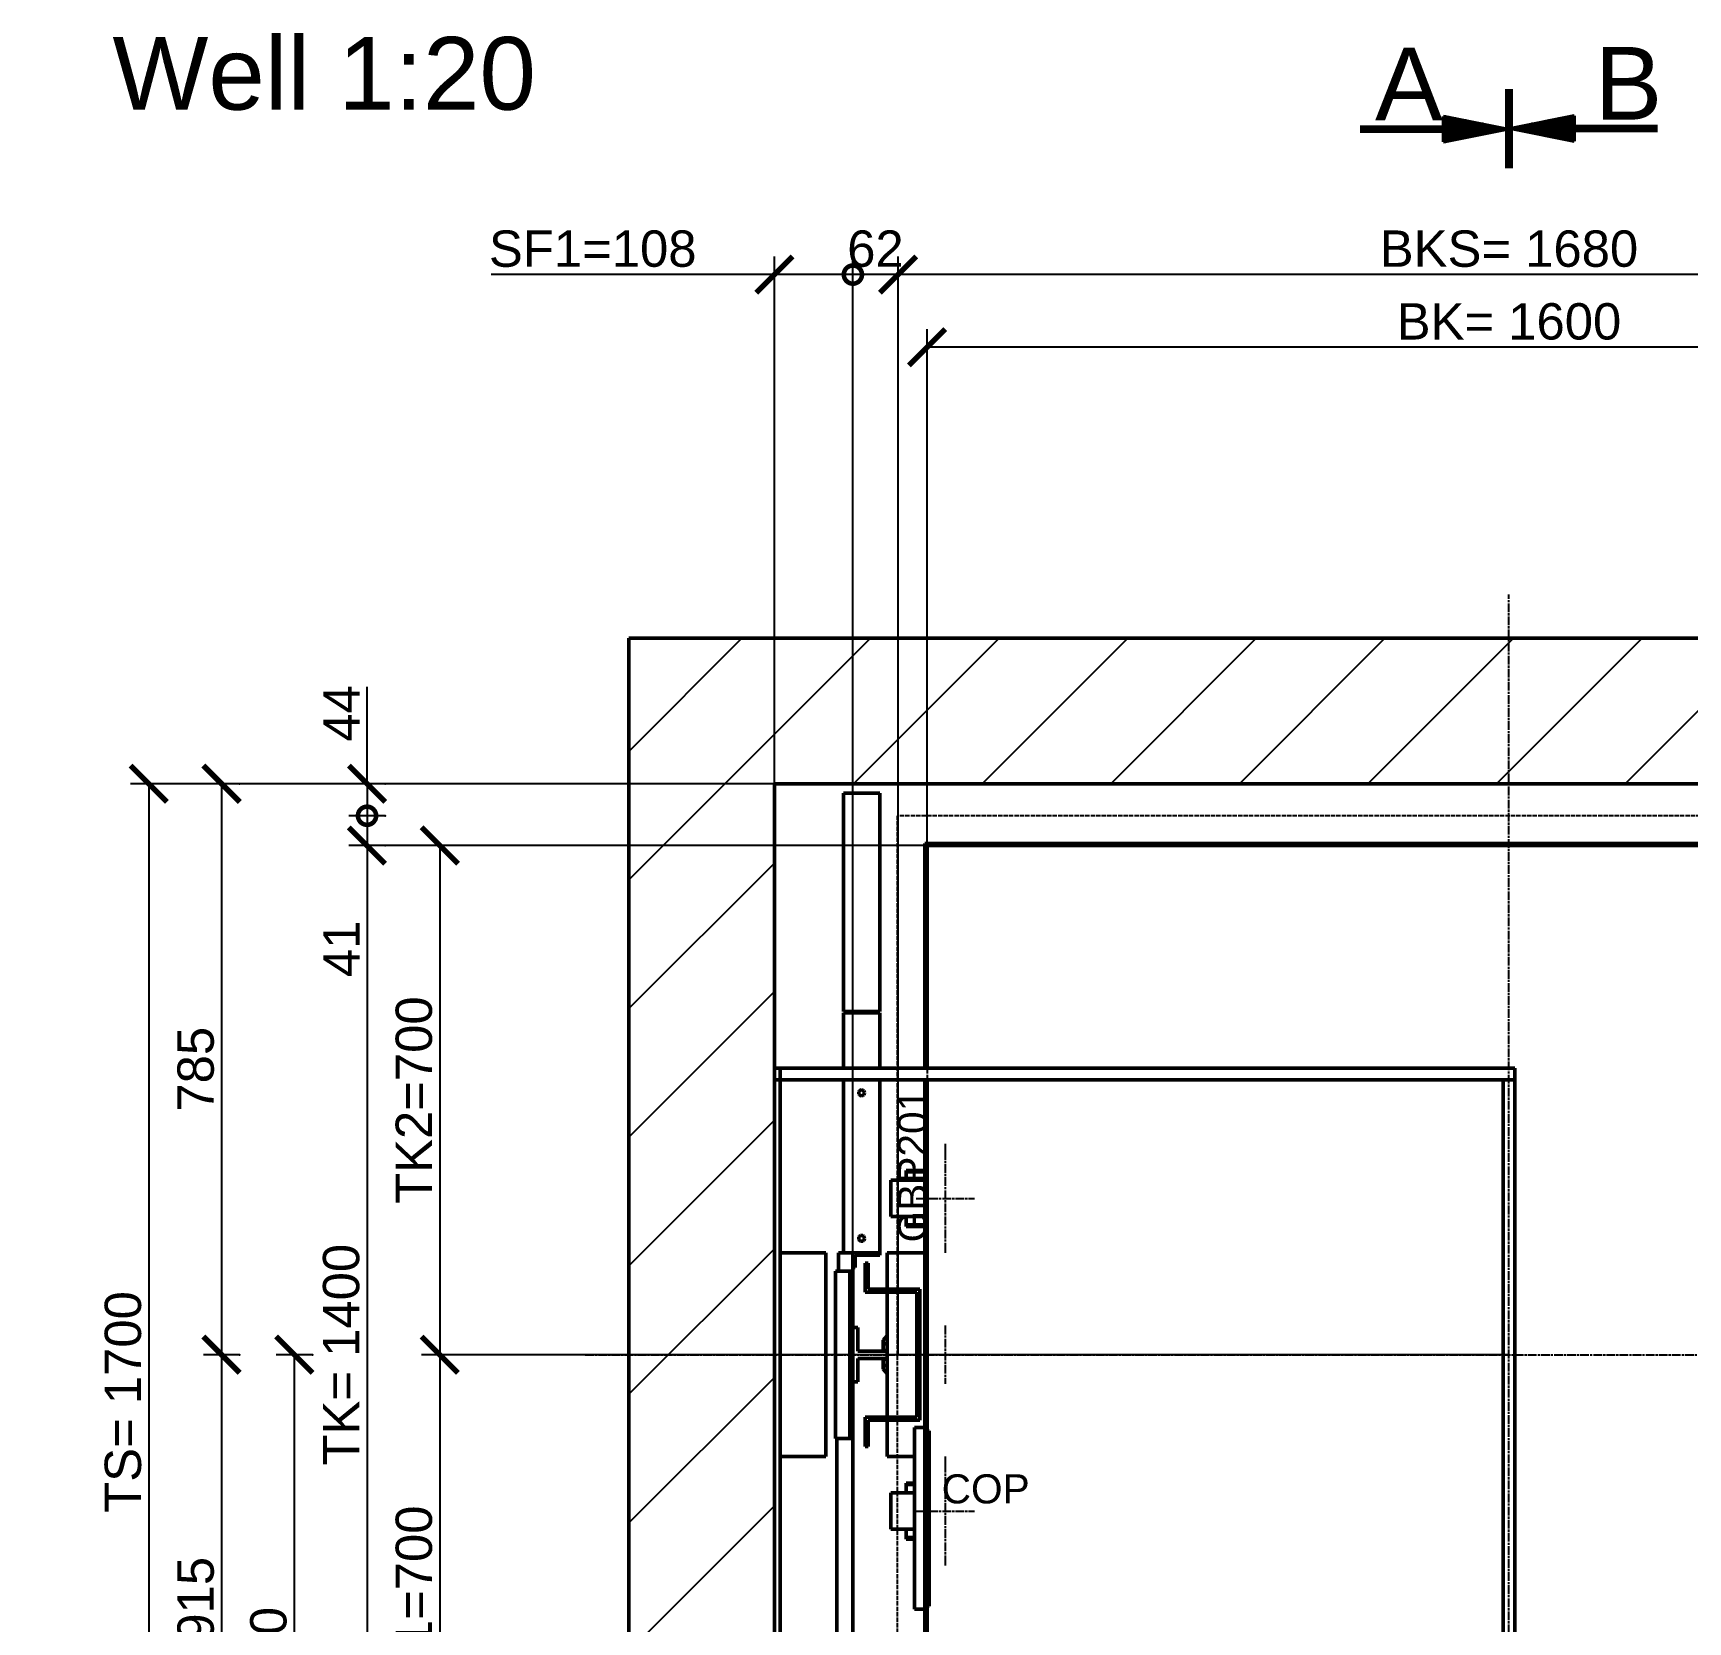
# Model space of a CAD drawing. Header units: millimetres. Extents: x -9546 to 173314, y -46180 to 27253.
# Drawn here: x 3681 to 5956, y 1423 to 3607 of the extents above; entities that cross this region are included whole.
import ezdxf

# ---------------------------------------------------------------- set-up
doc = ezdxf.new("R2010")
doc.units = ezdxf.units.MM
doc.linetypes.add('AM_ISO02W050', pattern=[7.5, 6, -1.5])
doc.linetypes.add('AM_ISO08W050', pattern=[18, 12, -1.5, 3, -1.5])
for name, color, linetype, lineweight in [('AM_0', 7, 'Continuous', 50), ('AM_5', 3, 'Continuous', 25), ('AM_8', 1, 'Continuous', 25), ('LDCar-AM_0', 7, 'Continuous', 50), ('LDCarFrame-AM_0', 7, 'Continuous', 50), ('LDCarFrame-AM_3', 6, 'AM_ISO02W050', 25), ('LDElectricalComponents-AM_0', 7, 'Continuous', 50), ('LDForces-AM_0', 7, 'Continuous', 50), ('LDGear-AM_0', 7, 'Continuous', 50), ('LDGear-AM_7', 4, 'AM_ISO08W050', 25), ('LDGuides-AM_0', 7, 'Continuous', 50), ('LDHallButton-AM_0', 7, 'Continuous', 50), ('LDRailBrackets-AM_0', 7, 'Continuous', 50), ('LDShaft-AM_0', 7, 'Continuous', 50), ('LDShaft-AM_5', 3, 'Continuous', 25), ('LDShaft-AM_7', 4, 'AM_ISO08W050', 25)]:
    doc.layers.add(name, color=color, linetype=linetype, lineweight=lineweight)
doc.styles.add('LD', font='ARIALUNI.ttf')
doc.styles.get("Standard").update_dxf_attribs({"font": 'ARIALUNI.ttf'})
doc.dimstyles.new('LIFT', dxfattribs={"dimtxt": 2.5, "dimasz": 2.5, "dimexe": 1.25, "dimexo": 0, "dimgap": 0.5, "dimtad": 1, "dimdec": 0, "dimzin": 1, "dimdsep": 46, "dimtxsty": 'LD', "dimblk": 'ARCHTICK', "dimcen": 0, "dimdle": 1, "dimclrd": 3, "dimclre": 3, "dimclrt": 4, "dimadec": 0, "dimazin": 0, "dimtp": 0.1, "dimtm": 0.1, "dimtfac": 0.71, "dimtdec": 0, "dimtix": 1, "dimtmove": 0, "dimatfit": 3, "dimfxl": 1, "dimtolj": 1, "dimarcsym": 0})

# ---------------------------------------------------------------- blocks, each defined once
blk = doc.blocks.new('LD_20260309153702_00000037')
at = {"layer": 'AM_8'}
for p, q in [((-200, 1567.8), (132.2, 1900)), ((-200, 1744.5), (-44.5, 1900)), ((109, 1700), (309, 1900)), ((285.8, 1700), (485.8, 1900)), ((462.6, 1700), (662.6, 1900)), ((639.3, 1700), (839.3, 1900)), ((816.1, 1700), (1016.1, 1900)), ((992.9, 1700), (1192.9, 1900)), ((1169.7, 1700), (1369.7, 1900)), ((-200, 1391), (0, 1591)), ((-200, 1214.2), (0, 1414.2)), ((-200, 1037.4), (0, 1237.4)), ((-200, 860.7), (0, 1060.7)), ((-200, 683.9), (0, 883.9)), ((-200, 507.1), (0, 707.1))]:
    blk.add_line(p, q, dxfattribs=at)
blk = doc.blocks.new('LD_20260309153702_00000038')
at = {"layer": 'LDShaft-AM_0'}
for p, q in [((0, 1900), (-200, 1900)), ((-200, 1900), (-200, -200)), ((2150, 1900), (0, 1900)), ((0, 1700), (0, 1309)), ((0, 0), (0, 1700)), ((0, 1700), (2150, 1700))]:
    blk.add_line(p, q, dxfattribs=at)
blk = doc.blocks.new('LD_20260309153702_0000003E')
at = {"layer": 'AM_0'}
for p, q in [((-22, -115), (-22, -676)), ((0, -612.75), (0, -115)), ((-22, -551), (-35, -551)), ((-35, -551), (-35, -701)), ((0, -612.75), (-2, -612.75)), ((-2, -612.75), (-2, -639.25)), ((0, -601), (0, -621)), ((5, -601), (0, -601)), ((0, -639.25), (0, -612.75)), ((5, -621), (5, -601)), ((0, -621), (0, -631)), ((5, -621), (0, -621)), ((0, -631), (0, -651)), ((0, -631), (5, -631)), ((5, -631), (5, -621)), ((5, -651), (5, -631)), ((-2, -639.25), (0, -639.25)), ((0, -676), (0, -639.25)), ((0, -651), (5, -651)), ((-22, -676), (0, -676)), ((0, -701), (0, -676)), ((-35, -701), (0, -701))]:
    blk.add_line(p, q, dxfattribs=at)
blk = doc.blocks.new('LD_20260309153702_00000044')
at = {"layer": 'LDCar-AM_0'}
for p, q in [((-803, 703), (-803, 394)), ((803, 703), (-803, 703)), ((-800, 394), (-800, 700)), ((-800, 700), (800, 700)), ((800, 700), (800, -700)), ((803, -703), (803, 703)), ((-803, 378), (-803, -703)), ((-800, -703), (-800, 378)), ((-803, -703), (-800, -703)), ((-450, -700), (-800, -700)), ((-800, -700), (-800, -703)), ((-800, -703), (-453, -703)), ((-453, -703), (-453, -763.5)), ((-450, -766.5), (-450, -700)), ((450, -700), (450, -766.5)), ((800, -700), (450, -700)), ((453, -763.5), (453, -703)), ((453, -703), (803, -703)), ((-453, -763.5), (-471.5, -763.5)), ((-471.5, -763.5), (-471.5, -766.5)), ((-471.5, -766.5), (-450, -766.5)), ((-450, -757.5), (-8, -757.5)), ((8, -757.5), (450, -757.5)), ((450, -766.5), (471.5, -766.5)), ((471.5, -763.5), (453, -763.5)), ((471.5, -766.5), (471.5, -763.5))]:
    blk.add_line(p, q, dxfattribs=at)
blk = doc.blocks.new('LD_20260309153702_00000045')
at = {"layer": 'LDHallButton-AM_0'}
for p, q in [((-3, 125), (-17.49, 125)), ((-17.49, 125), (-17.49, -125)), ((0.01, 125), (0, 125)), ((0.01, -125), (0.01, 125)), ((3, 120.5), (0.01, 120.5)), ((3, -120.5), (3, 120.5)), ((-17.49, -125), (-3, -125)), ((0, -125), (0.01, -125)), ((0.01, -120.5), (3, -120.5))]:
    blk.add_line(p, q, dxfattribs=at)
blk = doc.blocks.new('LD_20260309153702_00000047')
at = {"layer": 'LDCarFrame-AM_0'}
for p, q in [((-803, 140), (-855, 140)), ((-855, 140), (-855, 90)), ((855, 140), (803, 140)), ((855, 90), (855, 140)), ((-885, 126), (-885, 86)), ((-881, 126), (-885, 126)), ((-881, 90), (-881, 126)), ((885, 126), (881, 126)), ((881, 126), (881, 90)), ((885, 86), (885, 126)), ((-885, 86), (-814, 86)), ((-810, 90), (-881, 90)), ((-855, 86), (-855, -86)), ((-814, 86), (-814, 50)), ((-810, 50), (-810, 90)), ((881, 90), (810, 90)), ((810, 90), (810, 50)), ((814, 86), (885, 86)), ((814, 50), (814, 86)), ((855, -86), (855, 86)), ((-814, 50), (-810, 50)), ((-810, 50), (-814, 50)), ((-814, 50), (-814, -50)), ((-810, -50), (-810, 50)), ((814, 50), (810, 50)), ((810, 50), (810, -50)), ((810, 50), (814, 50)), ((814, -50), (814, 50)), ((-810, -50), (-814, -50)), ((-814, -50), (-814, -86)), ((-814, -50), (-810, -50)), ((-810, -90), (-810, -50)), ((814, -50), (810, -50)), ((810, -50), (810, -90)), ((810, -50), (814, -50)), ((814, -86), (814, -50)), ((-885, -86), (-885, -126)), ((-814, -86), (-885, -86)), ((-881, -126), (-881, -90)), ((-881, -90), (-810, -90)), ((-855, -90), (-855, -140)), ((810, -90), (881, -90)), ((885, -86), (814, -86)), ((855, -140), (855, -90)), ((881, -90), (881, -126)), ((885, -126), (885, -86)), ((-885, -126), (-881, -126)), ((881, -126), (885, -126)), ((-855, -140), (-817.5, -140)), ((803, -140), (855, -140))]:
    blk.add_line(p, q, dxfattribs=at)
blk = doc.blocks.new('LD_20260309153702_00000049')
at = {"layer": 'LDForces-AM_0'}
for p, q in [((116.3, 1276.5), (116, 1275)), ((116, 1275), (116.3, 1273.5)), ((117.2, 1277.8), (116.3, 1276.5)), ((118.5, 1278.7), (117.2, 1277.8)), ((120, 1279), (118.5, 1278.7)), ((121.5, 1278.7), (120, 1279)), ((122.8, 1277.8), (121.5, 1278.7)), ((123.7, 1276.5), (122.8, 1277.8)), ((124, 1275), (123.7, 1276.5)), ((123.7, 1273.5), (124, 1275)), ((116.3, 1273.5), (117.2, 1272.2)), ((117.2, 1272.2), (118.5, 1271.3)), ((118.5, 1271.3), (120, 1271)), ((120, 1271), (121.5, 1271.3)), ((121.5, 1271.3), (122.8, 1272.2)), ((122.8, 1272.2), (123.7, 1273.5)), ((116.3, 1076.5), (116, 1075)), ((116, 1075), (116.3, 1073.5)), ((117.2, 1077.8), (116.3, 1076.5)), ((116.3, 1073.5), (117.2, 1072.2)), ((118.5, 1078.7), (117.2, 1077.8)), ((117.2, 1072.2), (118.5, 1071.3)), ((120, 1079), (118.5, 1078.7)), ((118.5, 1071.3), (120, 1071)), ((121.5, 1078.7), (120, 1079)), ((120, 1071), (121.5, 1071.3)), ((122.8, 1077.8), (121.5, 1078.7)), ((121.5, 1071.3), (122.8, 1072.2)), ((123.7, 1076.5), (122.8, 1077.8)), ((122.8, 1072.2), (123.7, 1073.5)), ((124, 1075), (123.7, 1076.5)), ((123.7, 1073.5), (124, 1075))]:
    blk.add_line(p, q, dxfattribs=at)
blk = doc.blocks.new('LD_20260309153702_0000004A')
at = {"layer": 'LDCarFrame-AM_0'}
for p, q in [((-25, 512), (-25, 212)), ((25, 512), (-25, 512)), ((25, 212), (25, 512)), ((-25, 212), (25, 212)), ((25, 210), (-25, 210)), ((-25, 210), (-25, 134)), ((25, 134), (25, 210)), ((-25, 118), (-25, -120)), ((25, -120), (25, 118)), ((-32, -120), (-32, -145)), ((-12, -120), (-32, -120)), ((-25, -120), (25, -120)), ((-12, -120), (-12, -140)), ((25, -120), (-12, -120)), ((-12, -145), (-12, -120)), ((-9, -140), (-9, -123)), ((-9, -123), (25, -123)), ((25, -123), (25, -120)), ((-12, -140), (-9, -140))]:
    blk.add_line(p, q, dxfattribs=at)
blk = doc.blocks.new('LD_20260309153702_0000004C')
at = {"layer": 'LDGuides-AM_0'}
for p, q in [((-24, 37.5), (-31, 37.5)), ((-31, 37.5), (-31, -37.5)), ((-24, 5), (-24, 37.5)), ((16, 5), (-24, 5)), ((-24, -5), (16, -5)), ((-24, -37.5), (-24, -5)), ((-31, -37.5), (-24, -37.5))]:
    blk.add_line(p, q, dxfattribs=at)
blk = doc.blocks.new('LD_20260309153702_00000054')
at = {"layer": 'LDCarFrame-AM_0'}
for p, q in [((-15, 26.3), (-20.5, 20)), ((-20.5, 20), (-20.5, 15)), ((-15, 15), (-20.5, 15)), ((-20.5, 15), (-20.5, 6)), ((-20.5, 15), (-15, 15)), ((-20.5, 6), (-15, 6)), ((-15, -6), (-20.5, -6)), ((-20.5, -6), (-20.5, -15)), ((-15, -15), (-20.5, -15)), ((-20.5, -15), (-20.5, -20)), ((-20.5, -15), (-15, -15)), ((-20.5, -20), (-15, -26.3))]:
    blk.add_line(p, q, dxfattribs=at)
blk = doc.blocks.new('LD_20260309153702_00000055')
at = {"layer": 'LDGear-AM_0'}
for p, q in [((-803, 253.5), (-829, 253.5)), ((-829, 253.5), (-829, 251.5)), ((-829, 251.5), (-803, 251.5)), ((-803, 251.5), (-829, 251.5)), ((-829, 251.5), (-829, 240)), ((829, 253.5), (803, 253.5)), ((803, 251.5), (829, 251.5)), ((829, 251.5), (803, 251.5)), ((829, 251.5), (829, 253.5)), ((829, 240), (829, 251.5)), ((-844.3, 240), (-850, 240)), ((-850, 240), (-850, 190)), ((-828, 240), (-844.3, 240)), ((-803.7, 240), (-828, 240)), ((-803, 240), (-803.7, 240)), ((803.7, 240), (803, 240)), ((828, 240), (803.7, 240)), ((844.3, 240), (828, 240)), ((850, 240), (844.3, 240)), ((850, 190), (850, 240)), ((-850, 190), (-844.3, 190)), ((-844.3, 190), (-828, 190)), ((-829, 190), (-829, 178.5)), ((-828, 190), (-803.7, 190)), ((-803.7, 190), (-803, 190)), ((803, 190), (803.7, 190)), ((803.7, 190), (828, 190)), ((828, 190), (844.3, 190)), ((829, 178.5), (829, 190)), ((844.3, 190), (850, 190)), ((-829, 178.5), (-803, 178.5)), ((-803, 178.5), (-829, 178.5)), ((-829, 178.5), (-829, 176.5)), ((-829, 176.5), (-803, 176.5)), ((803, 178.5), (829, 178.5)), ((829, 178.5), (803, 178.5)), ((803, 176.5), (829, 176.5)), ((829, 176.5), (829, 178.5)), ((-817.5, -176.5), (-829, -176.5)), ((-829, -176.5), (-829, -178.5)), ((-829, -178.5), (-817.5, -178.5)), ((-817.5, -178.5), (-829, -178.5)), ((-829, -178.5), (-829, -190)), ((829, -176.5), (803, -176.5)), ((803, -178.5), (829, -178.5)), ((829, -178.5), (803, -178.5)), ((829, -178.5), (829, -176.5)), ((829, -190), (829, -178.5)), ((-844.3, -190), (-850, -190)), ((-850, -190), (-850, -240)), ((-828, -190), (-844.3, -190)), ((-817.5, -190), (-828, -190)), ((803.7, -190), (803, -190)), ((828, -190), (803.7, -190)), ((844.3, -190), (828, -190)), ((850, -190), (844.3, -190)), ((850, -240), (850, -190)), ((-850, -240), (-844.3, -240)), ((-844.3, -240), (-828, -240)), ((-829, -240), (-829, -251.5)), ((-828, -240), (-817.5, -240)), ((803, -240), (803.7, -240)), ((803.7, -240), (828, -240)), ((828, -240), (844.3, -240)), ((829, -251.5), (829, -240)), ((844.3, -240), (850, -240)), ((-829, -251.5), (-817.5, -251.5)), ((-817.5, -251.5), (-829, -251.5)), ((-829, -251.5), (-829, -253.5)), ((-829, -253.5), (-817.5, -253.5)), ((803, -251.5), (829, -251.5)), ((829, -251.5), (803, -251.5)), ((803, -253.5), (829, -253.5)), ((829, -253.5), (829, -251.5))]:
    blk.add_line(p, q, dxfattribs=at)
at = {"layer": 'LDGear-AM_7'}
for p, q in [((-775, 290), (-775, 280)), ((-775, 280), (-775, 150)), ((775, 290), (775, 280)), ((775, 280), (775, 150)), ((-815, 215), (-735, 215)), ((735, 215), (815, 215)), ((-775, 150), (-775, 140)), ((775, 150), (775, 140)), ((-775, -140), (-775, -150)), ((-775, -150), (-775, -280)), ((775, -140), (775, -150)), ((775, -150), (775, -280)), ((-815, -215), (-735, -215)), ((735, -215), (815, -215)), ((-775, -280), (-775, -290)), ((775, -280), (775, -290))]:
    blk.add_line(p, q, dxfattribs=at)
blk = doc.blocks.new('LD_20260309153702_00000056')
at = {"layer": 'LDGear-AM_7'}
for p, q in [((0, 40), (0, -40)), ((115, 0), (-115, 0))]:
    blk.add_line(p, q, dxfattribs=at)
blk = doc.blocks.new('LD_20260309153702_00000058')
at = {"layer": 'LDCarFrame-AM_3'}
for p, q in [((-841, 741), (-841, -756)), ((841, 741), (-841, 741)), ((-841, 741), (-841, -756)), ((841, 741), (-841, 741)), ((-841, 741), (-841, -756)), ((841, 741), (-841, 741)), ((-841, 741), (-841, -756)), ((841, 741), (-841, 741)), ((841, -756), (841, 741)), ((841, -756), (841, 741)), ((841, -756), (841, 741)), ((841, -756), (841, 741)), ((-800, 700), (-800, -700)), ((800, 700), (-800, 700)), ((800, -700), (800, 700)), ((-800, -700), (800, -700)), ((-841, -756), (841, -756)), ((-841, -756), (841, -756)), ((-841, -756), (841, -756)), ((-841, -756), (841, -756))]:
    blk.add_line(p, q, dxfattribs=at)
blk = doc.blocks.new('LD_20260309153702_00000061')
at = {"layer": 'LDRailBrackets-AM_0'}
for p, q in [((71, 140), (8, 140)), ((71, -140), (71, 140)), ((104, 115), (84, 115)), ((84, 115), (84, -115)), ((104, -115), (104, 115)), ((108, 115), (104, 115)), ((104, 115), (104, -115)), ((108, -115), (108, 115)), ((84, -115), (104, -115)), ((104, -115), (108, -115)), ((8, -140), (71, -140))]:
    blk.add_line(p, q, dxfattribs=at)
blk = doc.blocks.new('LD_20260309153702_00000062')
at = {"layer": 'LDShaft-AM_7'}
for p, q in [((0, -1175), (0, 1045)), ((-1270, 0), (1400, 0))]:
    blk.add_line(p, q, dxfattribs=at)
blk = doc.blocks.new('LD_20260309153702_00000064')
at = {"layer": 'LDElectricalComponents-AM_0'}
for p, q in [((8, 400), (0, 400)), ((0, 400), (0, 384)), ((1018, 400), (8, 400)), ((8, 400), (8, 384)), ((8, 384), (8, 400)), ((1018, 384), (1018, 400)), ((0, 384), (0, -400)), ((0, 384), (8, 384)), ((8, -400), (8, 384)), ((8, 384), (1018, 384)), ((1002, 384), (1002, -915)), ((1018, 384), (1002, 384)), ((1018, -915), (1018, 384)), ((0, -400), (8, -400)), ((1002, -915), (1018, -915))]:
    blk.add_line(p, q, dxfattribs=at)
blk = doc.blocks.new('_ArchTick')
at = {"color": 0, "linetype": 'ByBlock', "const_width": 0.15}
blk.add_lwpolyline([(-0.5, -0.5), (0.5, 0.5)], dxfattribs=at)
blk = doc.blocks.new('*D315')
at = {"layer": 'AM_5', "color": 3, "transparency": 16777216}
for p, q in [((5710, 1790), (4215, 1790)), ((4240, 1790), (4240, 1090)), ((4910, 1090), (4215, 1090))]:
    blk.add_line(p, q, dxfattribs=at)
for p in [(5709.8, 1790), (4909.8, 1090)]:
    blk.add_point(p, dxfattribs=at)
at = {"layer": 'AM_5', "color": 3, "transparency": 16777216, "xscale": 50, "yscale": 50, "zscale": 50}
for p, rotation in [((4240, 1790), 90), ((4240, 1090), 270)]:
    blk.add_blockref('_ArchTick', p, dxfattribs=dict(at, rotation=rotation))
at = {"layer": 'AM_5', "color": 4, "transparency": 16777216, "insert": (4230, 1440), "char_height": 50, "attachment_point": 8, "rotation": 90, "style": 'LD'}
blk.add_mtext('TK1=700', dxfattribs=at)
blk = doc.blocks.new('*D316')
at = {"layer": 'LDShaft-AM_5', "color": 3, "transparency": 16777216}
for p, q in [((4065, 1790), (4015, 1790)), ((4040, 1790), (4040, 980)), ((5710, 980), (4015, 980))]:
    blk.add_line(p, q, dxfattribs=at)
for p in [(4064.8, 1790), (5709.8, 980)]:
    blk.add_point(p, dxfattribs=at)
at = {"layer": 'LDShaft-AM_5', "color": 3, "transparency": 16777216, "xscale": 50, "yscale": 50, "zscale": 50}
for p, rotation in [((4040, 1790), 90), ((4040, 980), 270)]:
    blk.add_blockref('_ArchTick', p, dxfattribs=dict(at, rotation=rotation))
at = {"layer": 'LDShaft-AM_5', "color": 4, "transparency": 16777216, "insert": (4030, 1385), "char_height": 50, "attachment_point": 8, "rotation": 90, "style": 'LD'}
blk.add_mtext('810', dxfattribs=at)
blk = doc.blocks.new('_DotSmall')
at = {"color": 0, "linetype": 'ByBlock', "const_width": 0.5}
blk.add_lwpolyline([(-0.0625, 0, 1), (0.0625, 0, 1)], format="xyb", close=True, dxfattribs=at)
blk = doc.blocks.new('*D318')
at = {"layer": 'LDShaft-AM_5', "color": 3, "transparency": 16777216}
for p, q in [((4808, 1790), (4808, 3300)), ((4870, 1790), (4870, 3300)), ((4870, 3275), (4808, 3275))]:
    blk.add_line(p, q, dxfattribs=at)
for p in [(4808, 1790.2), (4870, 1790.2)]:
    blk.add_point(p, dxfattribs=at)
at = {"layer": 'LDShaft-AM_5', "color": 3, "transparency": 16777216, "xscale": 50, "yscale": 50, "zscale": 50}
blk.add_blockref('_DotSmall', (4808, 3275), dxfattribs=at)
at = {"layer": 'LDShaft-AM_5', "color": 4, "transparency": 16777216, "insert": (4839, 3285), "char_height": 50, "attachment_point": 8, "style": 'LD'}
blk.add_mtext('62', dxfattribs=at)
blk = doc.blocks.new('_NONE')
blk = doc.blocks.new('*D320')
at = {"layer": 'LDShaft-AM_5', "color": 3, "transparency": 16777216}
for p, q in [((4870, 1790), (4870, 3300)), ((6550, 1790), (6550, 3300)), ((6550, 3275), (4870, 3275))]:
    blk.add_line(p, q, dxfattribs=at)
for p in [(4870, 1790.2), (6550, 1790.2)]:
    blk.add_point(p, dxfattribs=at)
at = {"layer": 'LDShaft-AM_5', "color": 3, "transparency": 16777216, "xscale": 50, "yscale": 50, "zscale": 50, "rotation": 180}
blk.add_blockref('_ArchTick', (4870, 3275), dxfattribs=at)
at = {"layer": 'LDShaft-AM_5', "color": 3, "transparency": 16777216, "xscale": 50, "yscale": 50, "zscale": 50}
blk.add_blockref('_ArchTick', (6550, 3275), dxfattribs=at)
at = {"layer": 'LDShaft-AM_5', "color": 4, "transparency": 16777216, "insert": (5710, 3285), "char_height": 50, "attachment_point": 8, "style": 'LD'}
blk.add_mtext('BKS= 1680', dxfattribs=at)
blk = doc.blocks.new('*D321')
at = {"layer": 'LDShaft-AM_5', "color": 3, "transparency": 16777216}
for p, q in [((3965, 2575), (3915, 2575)), ((3940, 2575), (3940, 1790)), ((3965, 1790), (3915, 1790))]:
    blk.add_line(p, q, dxfattribs=at)
for p in [(3964.8, 2575), (3964.8, 1790)]:
    blk.add_point(p, dxfattribs=at)
at = {"layer": 'LDShaft-AM_5', "color": 3, "transparency": 16777216, "xscale": 50, "yscale": 50, "zscale": 50}
for p, rotation in [((3940, 2575), 90), ((3940, 1790), 270)]:
    blk.add_blockref('_ArchTick', p, dxfattribs=dict(at, rotation=rotation))
at = {"layer": 'LDShaft-AM_5', "color": 4, "transparency": 16777216, "insert": (3930, 2182.5), "char_height": 50, "attachment_point": 8, "rotation": 90, "style": 'LD'}
blk.add_mtext('785', dxfattribs=at)
blk = doc.blocks.new('*D323')
at = {"layer": 'LDShaft-AM_5', "color": 3, "transparency": 16777216}
for p, q in [((4910, 2490), (4910, 3200)), ((6510, 2490), (6510, 3200)), ((6510, 3175), (4910, 3175))]:
    blk.add_line(p, q, dxfattribs=at)
for p in [(4910, 2490.2), (6510, 2490.2)]:
    blk.add_point(p, dxfattribs=at)
at = {"layer": 'LDShaft-AM_5', "color": 3, "transparency": 16777216, "xscale": 50, "yscale": 50, "zscale": 50, "rotation": 180}
blk.add_blockref('_ArchTick', (4910, 3175), dxfattribs=at)
at = {"layer": 'LDShaft-AM_5', "color": 3, "transparency": 16777216, "xscale": 50, "yscale": 50, "zscale": 50}
blk.add_blockref('_ArchTick', (6510, 3175), dxfattribs=at)
at = {"layer": 'LDShaft-AM_5', "color": 4, "transparency": 16777216, "insert": (5710, 3185), "char_height": 50, "attachment_point": 8, "style": 'LD'}
blk.add_mtext('BK= 1600 ', dxfattribs=at)
blk = doc.blocks.new('*D324')
at = {"layer": 'LDShaft-AM_5', "color": 3, "transparency": 16777216}
for p, q in [((4910, 2490), (4115, 2490)), ((4140, 2490), (4140, 1090)), ((4910, 1090), (4115, 1090))]:
    blk.add_line(p, q, dxfattribs=at)
for p in [(4909.8, 2490), (4909.8, 1090)]:
    blk.add_point(p, dxfattribs=at)
at = {"layer": 'LDShaft-AM_5', "color": 3, "transparency": 16777216, "xscale": 50, "yscale": 50, "zscale": 50}
for p, rotation in [((4140, 2490), 90), ((4140, 1090), 270)]:
    blk.add_blockref('_ArchTick', p, dxfattribs=dict(at, rotation=rotation))
at = {"layer": 'LDShaft-AM_5', "color": 4, "transparency": 16777216, "insert": (4130, 1790), "char_height": 50, "attachment_point": 8, "rotation": 90, "style": 'LD'}
blk.add_mtext('TK= 1400', dxfattribs=at)
blk = doc.blocks.new('*D331')
at = {"layer": 'LDShaft-AM_5', "color": 3, "transparency": 16777216}
for p, q in [((4165, 2531), (4115, 2531)), ((4140, 2531), (4140, 2490)), ((4165, 2490), (4115, 2490)), ((4140, 2490), (4140, 2316))]:
    blk.add_line(p, q, dxfattribs=at)
for p in [(4164.8, 2531), (4164.8, 2490)]:
    blk.add_point(p, dxfattribs=at)
at = {"layer": 'LDShaft-AM_5', "color": 3, "transparency": 16777216, "xscale": 50, "yscale": 50, "zscale": 50, "rotation": 270}
blk.add_blockref('_DotSmall', (4140, 2531), dxfattribs=at)
at = {"layer": 'LDShaft-AM_5', "color": 4, "transparency": 16777216, "insert": (4130, 2348), "char_height": 50, "attachment_point": 8, "rotation": 90, "style": 'LD'}
blk.add_mtext('41', dxfattribs=at)
blk = doc.blocks.new('*D336')
at = {"layer": 'AM_5', "color": 3, "transparency": 16777216}
for p, q in [((4910, 2490), (4215, 2490)), ((4240, 2490), (4240, 1790)), ((5710, 1790), (4215, 1790))]:
    blk.add_line(p, q, dxfattribs=at)
for p in [(4909.8, 2490), (5709.8, 1790)]:
    blk.add_point(p, dxfattribs=at)
at = {"layer": 'AM_5', "color": 3, "transparency": 16777216, "xscale": 50, "yscale": 50, "zscale": 50}
for p, rotation in [((4240, 2490), 90), ((4240, 1790), 270)]:
    blk.add_blockref('_ArchTick', p, dxfattribs=dict(at, rotation=rotation))
at = {"layer": 'AM_5', "color": 4, "transparency": 16777216, "insert": (4230, 2140), "char_height": 50, "attachment_point": 8, "rotation": 90, "style": 'LD'}
blk.add_mtext('TK2=700', dxfattribs=at)
blk = doc.blocks.new('*D337')
at = {"layer": 'LDShaft-AM_5', "color": 3, "transparency": 16777216}
for p, q in [((3965, 1790), (3915, 1790)), ((3940, 1790), (3940, 875)), ((5710, 875), (3915, 875))]:
    blk.add_line(p, q, dxfattribs=at)
for p in [(3964.8, 1790), (5709.8, 875)]:
    blk.add_point(p, dxfattribs=at)
at = {"layer": 'LDShaft-AM_5', "color": 3, "transparency": 16777216, "xscale": 50, "yscale": 50, "zscale": 50}
for p, rotation in [((3940, 1790), 90), ((3940, 875), 270)]:
    blk.add_blockref('_ArchTick', p, dxfattribs=dict(at, rotation=rotation))
at = {"layer": 'LDShaft-AM_5', "color": 4, "transparency": 16777216, "insert": (3930, 1332.5), "char_height": 50, "attachment_point": 8, "rotation": 90, "style": 'LD'}
blk.add_mtext('TKSW=915', dxfattribs=at)
blk = doc.blocks.new('*D338')
at = {"layer": 'LDShaft-AM_5', "color": 3, "transparency": 16777216}
for p, q in [((4700, 1790), (4700, 3300)), ((4808, 1790), (4808, 3300)), ((4700, 3275), (4310.6, 3275)), ((4808, 3275), (4700, 3275))]:
    blk.add_line(p, q, dxfattribs=at)
for p in [(4700, 1790.2), (4808, 1790.2)]:
    blk.add_point(p, dxfattribs=at)
at = {"layer": 'LDShaft-AM_5', "color": 3, "transparency": 16777216, "xscale": 50, "yscale": 50, "zscale": 50}
blk.add_blockref('_ArchTick', (4700, 3275), dxfattribs=at)
at = {"layer": 'LDShaft-AM_5', "color": 3, "transparency": 16777216, "xscale": 50, "yscale": 50, "zscale": 50, "rotation": 180}
blk.add_blockref('_DotSmall', (4808, 3275), dxfattribs=at)
at = {"layer": 'LDShaft-AM_5', "color": 4, "transparency": 16777216, "insert": (4450.3, 3285), "char_height": 50, "attachment_point": 8, "style": 'LD'}
blk.add_mtext('SF1=108', dxfattribs=at)
blk = doc.blocks.new('*D339')
at = {"layer": 'LDShaft-AM_5', "color": 3, "transparency": 16777216}
for p, q in [((4140, 2575), (4140, 2708.4)), ((4165, 2575), (4115, 2575)), ((4140, 2575), (4140, 2531)), ((4165, 2531), (4115, 2531))]:
    blk.add_line(p, q, dxfattribs=at)
for p in [(4164.8, 2575), (4164.8, 2531)]:
    blk.add_point(p, dxfattribs=at)
at = {"layer": 'LDShaft-AM_5', "color": 3, "transparency": 16777216, "xscale": 50, "yscale": 50, "zscale": 50}
for name, p, rotation in [('_ArchTick', (4140, 2575), 270), ('_DotSmall', (4140, 2531), 90)]:
    blk.add_blockref(name, p, dxfattribs=dict(at, rotation=rotation))
at = {"layer": 'LDShaft-AM_5', "color": 4, "transparency": 16777216, "insert": (4130, 2671.7), "char_height": 50, "attachment_point": 8, "rotation": 90, "style": 'LD'}
blk.add_mtext('44', dxfattribs=at)
blk = doc.blocks.new('*D341')
at = {"layer": 'LDShaft-AM_5', "color": 3, "transparency": 16777216}
for p, q in [((4700, 2575), (3815, 2575)), ((3840, 2575), (3840, 875)), ((4700, 875), (3815, 875))]:
    blk.add_line(p, q, dxfattribs=at)
for p in [(4699.8, 2575), (4699.8, 875)]:
    blk.add_point(p, dxfattribs=at)
at = {"layer": 'LDShaft-AM_5', "color": 3, "transparency": 16777216, "xscale": 50, "yscale": 50, "zscale": 50}
for p, rotation in [((3840, 2575), 90), ((3840, 875), 270)]:
    blk.add_blockref('_ArchTick', p, dxfattribs=dict(at, rotation=rotation))
at = {"layer": 'LDShaft-AM_5', "color": 4, "transparency": 16777216, "insert": (3830, 1725), "char_height": 50, "attachment_point": 8, "rotation": 90, "style": 'LD'}
blk.add_mtext('TS= 1700', dxfattribs=at)
blk = doc.blocks.new('DWG_CMC_ARROW_A_RIGHT')
for p, q in [((-0.14, -2.69), (-0.14, 2.69)), ((-0.09, -2.69), (-0.09, 2.69)), ((-0.05, -2.69), (-0.05, 2.69)), ((0, -2.69), (0, 2.69)), ((0.05, -2.69), (0.05, 2.69)), ((0.09, -2.69), (0.09, 2.69)), ((0.14, -2.69), (0.14, 2.69)), ((-10.22, 0.14), (-0.84, 0.14)), ((-10.22, 0.09), (-0.61, 0.09)), ((-10.22, 0.05), (-0.37, 0.05)), ((-10.22, 0), (-0.14, 0)), ((-4.49, 0.87), (-0.14, 0)), ((-4.49, 0.87), (-4.49, 0)), ((-4.49, 0.84), (-4.35, 0.84)), ((-4.49, 0.79), (-4.12, 0.79)), ((-4.49, 0.74), (-3.88, 0.74)), ((-4.49, 0.7), (-3.65, 0.7)), ((-4.49, 0.65), (-3.41, 0.65)), ((-4.49, 0.6), (-3.18, 0.6)), ((-4.49, 0.56), (-2.95, 0.56)), ((-4.49, 0.51), (-2.71, 0.51)), ((-4.49, 0.46), (-2.48, 0.46)), ((-4.49, 0.42), (-2.24, 0.42)), ((-4.49, 0.37), (-2.01, 0.37)), ((-4.49, 0.33), (-1.78, 0.33)), ((-4.49, 0.28), (-1.54, 0.28)), ((-4.49, 0.23), (-1.31, 0.23)), ((-4.49, 0.19), (-1.08, 0.19)), ((-4.49, 0), (-4.49, -0.87)), ((-4.49, -0.87), (-0.14, 0)), ((-10.22, -0.05), (-0.37, -0.05)), ((-10.22, -0.09), (-0.61, -0.09)), ((-10.22, -0.14), (-0.84, -0.14)), ((-4.49, -0.19), (-1.08, -0.19)), ((-4.49, -0.23), (-1.31, -0.23)), ((-4.49, -0.28), (-1.54, -0.28)), ((-4.49, -0.33), (-1.78, -0.33)), ((-4.49, -0.37), (-2.01, -0.37)), ((-4.49, -0.42), (-2.24, -0.42)), ((-4.49, -0.46), (-2.48, -0.46)), ((-4.49, -0.51), (-2.71, -0.51)), ((-4.49, -0.56), (-2.95, -0.56)), ((-4.49, -0.6), (-3.18, -0.6)), ((-4.49, -0.65), (-3.41, -0.65)), ((-4.49, -0.7), (-3.65, -0.7)), ((-4.49, -0.74), (-3.88, -0.74)), ((-4.49, -0.79), (-4.12, -0.79)), ((-4.49, -0.84), (-4.35, -0.84))]:
    blk.add_line(p, q)
blk.add_text('A', height=5).set_placement((-9.21, 0.6))
blk = doc.blocks.new('DWG_CMC_ARROW_B_LEFT')
for p, q in [((-0.14, -2.65), (-0.14, 2.74)), ((-0.09, -2.65), (-0.09, 2.74)), ((-0.05, -2.65), (-0.05, 2.74)), ((0, -2.65), (0, 2.74)), ((0.05, -2.65), (0.05, 2.74)), ((0.09, -2.65), (0.09, 2.74)), ((0.14, -2.65), (0.14, 2.74)), ((4.49, 0.91), (0.14, 0.05)), ((4.49, -0.82), (0.14, 0.05)), ((10.22, 0.05), (0.14, 0.05)), ((10.22, 0.09), (0.37, 0.09)), ((10.22, 0), (0.37, 0)), ((10.22, 0.14), (0.61, 0.14)), ((10.22, 0.19), (0.84, 0.19)), ((4.49, 0.23), (1.07, 0.23)), ((4.49, 0.28), (1.31, 0.28)), ((4.49, 0.33), (1.54, 0.33)), ((4.49, 0.37), (1.78, 0.37)), ((4.49, 0.42), (2.01, 0.42)), ((4.49, 0.46), (2.24, 0.46)), ((4.49, 0.51), (2.48, 0.51)), ((4.49, 0.56), (2.71, 0.56)), ((4.49, 0.6), (2.95, 0.6)), ((4.49, 0.65), (3.18, 0.65)), ((4.49, 0.7), (3.41, 0.7)), ((4.49, 0.74), (3.65, 0.74)), ((4.49, 0.79), (3.88, 0.79)), ((4.49, 0.84), (4.11, 0.84)), ((4.49, 0.88), (4.35, 0.88)), ((4.49, 0.91), (4.49, 0.05)), ((4.49, 0.05), (4.49, -0.82)), ((10.22, -0.05), (0.61, -0.05)), ((10.22, -0.09), (0.84, -0.09)), ((4.49, -0.14), (1.07, -0.14)), ((4.49, -0.19), (1.31, -0.19)), ((4.49, -0.23), (1.54, -0.23)), ((4.49, -0.28), (1.78, -0.28)), ((4.49, -0.33), (2.01, -0.33)), ((4.49, -0.37), (2.24, -0.37)), ((4.49, -0.42), (2.48, -0.42)), ((4.49, -0.46), (2.71, -0.46)), ((4.49, -0.51), (2.95, -0.51)), ((4.49, -0.56), (3.18, -0.56)), ((4.49, -0.6), (3.41, -0.6)), ((4.49, -0.65), (3.65, -0.65)), ((4.49, -0.7), (3.88, -0.7)), ((4.49, -0.74), (4.11, -0.74)), ((4.49, -0.79), (4.35, -0.79))]:
    blk.add_line(p, q)
blk.add_text('B', height=5).set_placement((5.88, 0.65))

msp = doc.modelspace()

# ---------------------------------------------------------------- block references
for name, p in [('LD_20260309153702_00000062', (5710, 1790)), ('LD_20260309153702_00000037', (4700, 875)), ('LD_20260309153702_00000038', (4700, 875)), ('LD_20260309153702_0000004A', (4820, 2050)), ('LD_20260309153702_00000058', (5710, 1790)), ('LD_20260309153702_00000044', (5710, 1790)), ('LD_20260309153702_00000064', (4700, 1784)), ('LD_20260309153702_00000049', (4700, 875)), ('LD_20260309153702_00000055', (5710, 1790)), ('LD_20260309153702_00000061', (4700, 1790)), ('LD_20260309153702_00000047', (5710, 1790)), ('LD_20260309153702_0000004C', (4839, 1790)), ('LD_20260309153702_00000056', (4935, 1790)), ('LD_20260309153702_00000054', (4870, 1790)), ('LD_20260309153702_00000045', (4910, 1565)), ('LD_20260309153702_0000003E', (4808, 1790))]:
    msp.add_blockref(name, p)
at = {"layer": 'LDShaft-AM_0', "xscale": 20, "yscale": 20, "zscale": 20}
for name in ['DWG_CMC_ARROW_A_RIGHT', 'DWG_CMC_ARROW_B_LEFT']:
    msp.add_blockref(name, (5710, 3475), dxfattribs=at)

# ---------------------------------------------------------------- texts
at = {"layer": 'LDShaft-AM_0', "attachment_point": 7, "style": 'LD'}
for s, insert, char_height in [('\\fArial Unicode MS|b0|i0;\\l\\C256;Well 1:20\\P\\H0.6x;\\S  ', (3790, 3375), 100), ('\\fArial Unicode MS|b0|i0;\\l\\C256;COP', (4930, 1585), 40)]:
    msp.add_mtext(s, dxfattribs=dict(at, insert=insert, char_height=char_height))
at = {"layer": 'LDShaft-AM_0', "insert": (4870, 2050), "char_height": 40, "attachment_point": 2, "rotation": 90, "style": 'LD'}
msp.add_mtext('\\fArial Unicode MS|b0|i0;\\l\\C256;GBP201', dxfattribs=at)

# ---------------------------------------------------------------- dimensions: what is measured, and where the dimension line sits
at = {"layer": 'AM_5'}
for base, p1, p2, text, picture, middle in [((4240, 2140), (5710, 1790), (4910, 2490), 'TK2=<>', '*D336', (4240, 2140)), ((4240, 1440), (4910, 1090), (5710, 1790), 'TK1=<>', '*D315', (4240, 1440))]:
    dim = msp.add_linear_dim(base=base, p1=p1, p2=p2, angle=90, text=text, dimstyle='LIFT', override={"dimscale": 20, "dimtxt": 2.5, "dimtix": 1}, dxfattribs=at)
    dim.commit()
    dim.dimension.update_dxf_attribs({"geometry": picture, "text_midpoint": middle})
at = {"layer": 'LDShaft-AM_5'}
for base, p1, p2, text, override, picture, middle in [((5710, 3275), (4870, 1790), (6550, 1790), 'BKS= <>', {"dimscale": 20, "dimtxt": 2.5, "dimtix": 1}, '*D320', (5710, 3275)), ((4754, 3275), (4700, 1790), (4808, 1790), 'SF1=<>', {"dimscale": 20, "dimtxt": 2.5, "dimjust": 1, "dimblk2": 'DOTSMALL', "dimsah": 1, "dimtix": 0}, '*D338', (4754, 3275)), ((5710, 3175), (4910, 2490), (6510, 2490), 'BK= 1600 ', {"dimscale": 20, "dimtxt": 2.5, "dimtix": 1}, '*D323', (5710, 3175))]:
    dim = msp.add_linear_dim(base=base, p1=p1, p2=p2, text=text, dimstyle='LIFT', override=override, dxfattribs=at)
    dim.commit()
    dim.dimension.update_dxf_attribs({"geometry": picture, "text_midpoint": middle})
dim = msp.add_linear_dim(base=(4839, 3275), p1=(4808, 1790), p2=(4870, 1790), dimstyle='LIFT', override={"dimscale": 20, "dimtxt": 2.5, "dimblk1": 'DOTSMALL', "dimblk2": 'NONE', "dimsah": 1, "dimtix": 1}, dxfattribs=at)
dim.commit()
dim.dimension.update_dxf_attribs({"geometry": '*D318', "text_midpoint": (4839, 3275)})
for base, p1, p2, override, picture, middle in [((4140, 2553), (4165, 2531), (4165, 2575), {"dimscale": 20, "dimtxt": 2.5, "dimjust": 2, "dimblk1": 'DOTSMALL', "dimsah": 1, "dimtix": 0}, '*D339', (4140, 2553)), ((3940, 2182.5), (3965, 1790), (3965, 2575), {"dimscale": 20, "dimtxt": 2.5, "dimtix": 1}, '*D321', (3940, 2182.5)), ((4140, 2510.5), (4165, 2490), (4165, 2531), {"dimscale": 20, "dimtxt": 2.5, "dimjust": 1, "dimblk1": 'NONE', "dimblk2": 'DOTSMALL', "dimsah": 1, "dimtix": 0}, '*D331', (4140, 2510.5)), ((4040, 1385), (5710, 980), (4065, 1790), {"dimscale": 20, "dimtxt": 2.5, "dimtix": 1}, '*D316', (4040, 1385))]:
    dim = msp.add_linear_dim(base=base, p1=p1, p2=p2, angle=90, dimstyle='LIFT', override=override, dxfattribs=at)
    dim.commit()
    dim.dimension.update_dxf_attribs({"geometry": picture, "text_midpoint": middle})
for base, p1, p2, text, picture, middle in [((3840, 1725), (4700, 875), (4700, 2575), 'TS= <>', '*D341', (3840, 1725)), ((4140, 1790), (4910, 1090), (4910, 2490), 'TK= <>', '*D324', (4140, 1790)), ((3940, 1332.5), (5710, 875), (3965, 1790), 'TKSW=<>', '*D337', (3940, 1332.5))]:
    dim = msp.add_linear_dim(base=base, p1=p1, p2=p2, angle=90, text=text, dimstyle='LIFT', override={"dimscale": 20, "dimtxt": 2.5, "dimtix": 1}, dxfattribs=at)
    dim.commit()
    dim.dimension.update_dxf_attribs({"geometry": picture, "text_midpoint": middle})

doc.saveas('drawing.dxf')
